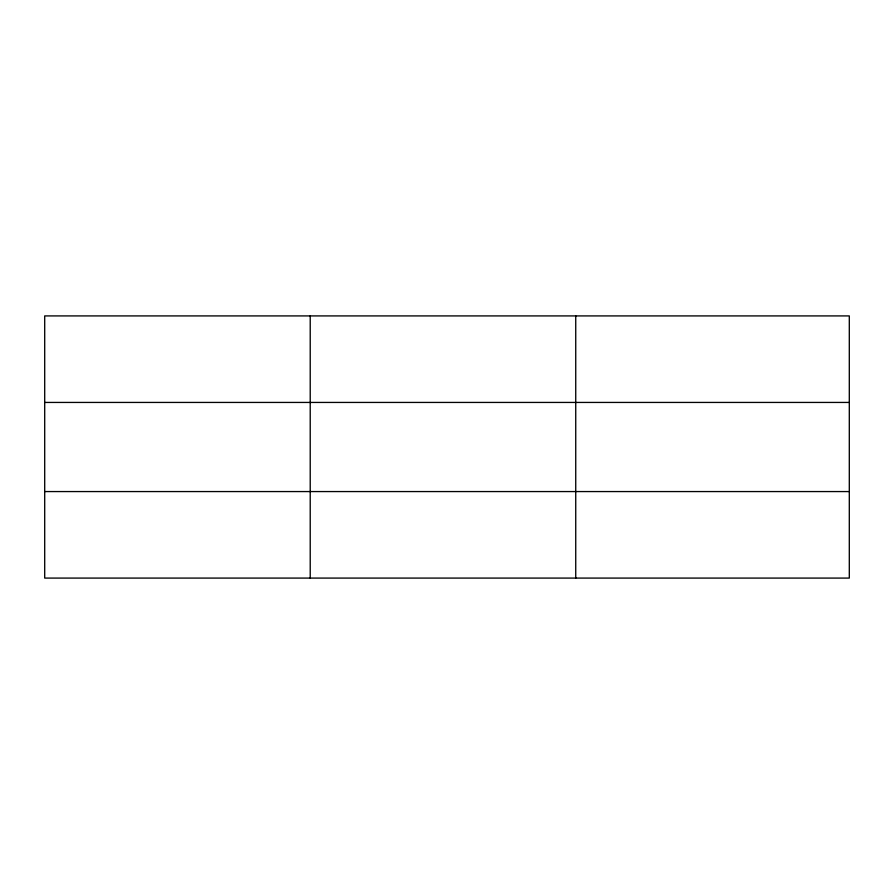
<?xml version="1.0" encoding="UTF-8"?>
<svg xmlns="http://www.w3.org/2000/svg" width="894" height="894" viewBox="0 0 894 894"><rect width="100%" height="100%" fill="white"/><g stroke="black" fill="none" stroke-linecap="round" stroke-linejoin="round"><path stroke-width="1.34" d="M310.218 578.083L310.218 315.917M575.736 578.083L575.736 315.917M849.3 491.566L849.3 578.083L44.7 578.083L44.7 315.917L849.3 315.917L849.3 491.566L44.7 491.566M44.7 402.434L849.3 402.434"/></g></svg>
